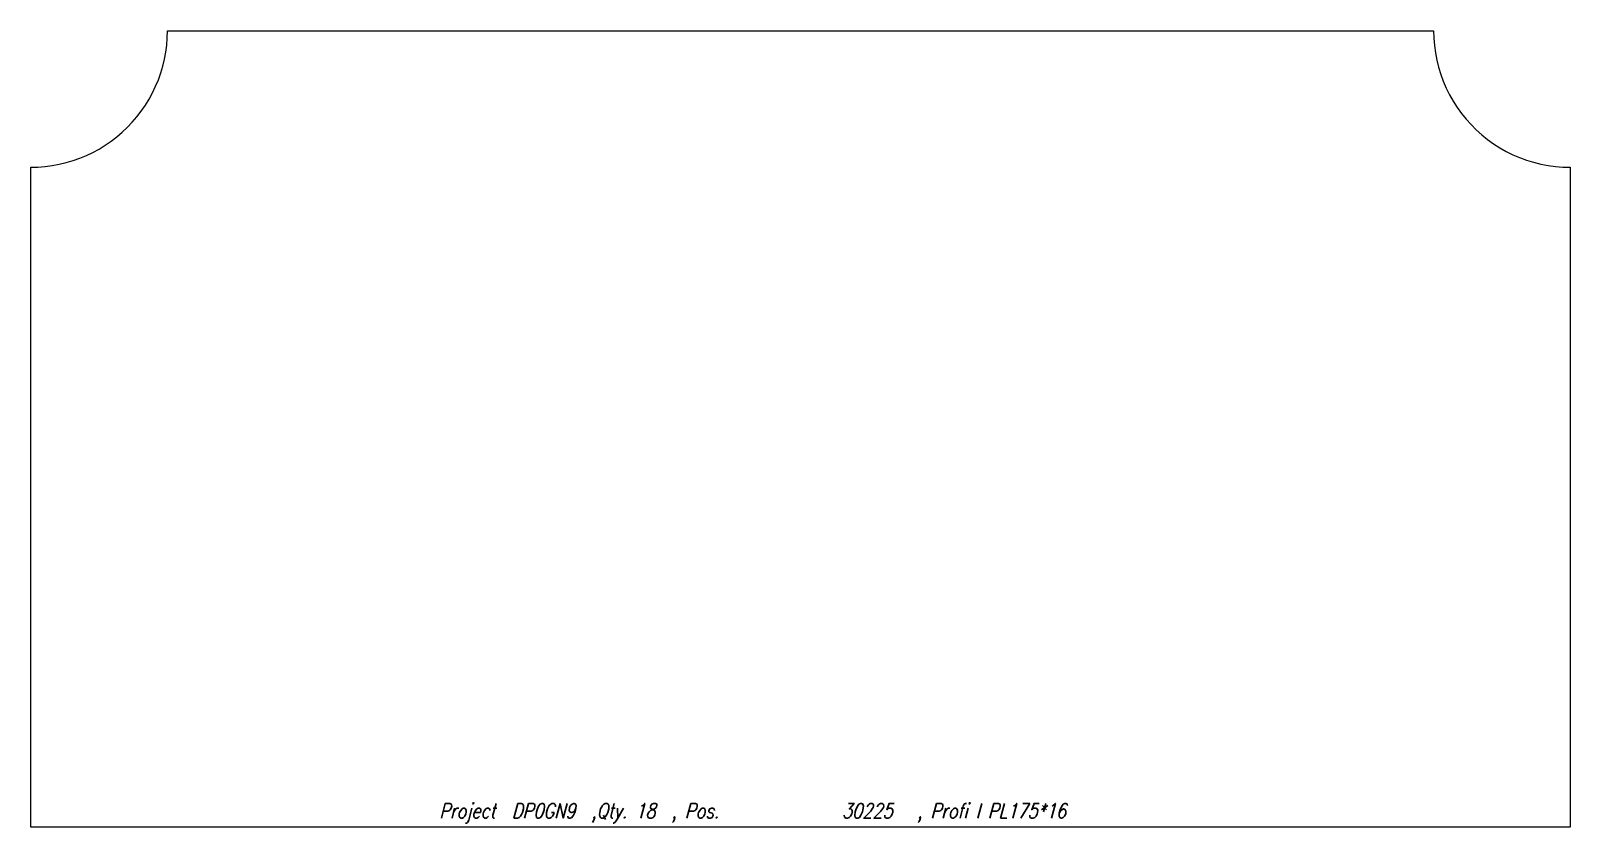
# Model space of a CAD drawing. Extents: x 0 to 338, y -88 to 88.
import ezdxf

# ---------------------------------------------------------------- set-up
doc = ezdxf.new("R2010")
doc.units = 0
doc.header["$LTSCALE"] = 10
doc.layers.add('TEILE', color=7, linetype='CONTINUOUS')
doc.layers.add('UNTERSCHRIFT', color=7, linetype='CONTINUOUS')
doc.styles.get("Standard").update_dxf_attribs({"font": 'ROMANS'})

msp = doc.modelspace()

# ---------------------------------------------------------------- linework, layer by layer
at = {"layer": 'TEILE', "color": 2}
for p, q in [((29.835661, 84.364159), (29.958889, 85.929932)), ((29.958889, 85.929932), (30.000002, 87.500008)), ((30.000002, 87.500008), (30, 87.5)), ((30, 87.5), (308, 87.5)), ((308, 87.5), (308.044006, 85.875824)), ((308.044006, 85.875824), (308.175873, 84.256432)), ((28.977779, 79.735435), (29.344435, 81.262657)), ((29.344435, 81.262657), (29.630657, 82.806969)), ((29.630657, 82.806969), (29.835661, 84.364159)), ((308.175873, 84.256432), (308.395203, 82.646545)), ((308.395203, 82.646545), (308.701385, 81.05088)), ((28.00742, 76.74897), (28.531702, 78.229492)), ((28.531702, 78.229492), (28.977779, 79.735435)), ((308.701385, 81.05088), (309.093506, 79.474152)), ((309.093506, 79.474152), (309.570404, 77.920959)), ((309.570404, 77.920959), (310.130676, 76.395859)), ((26.730204, 73.880287), (27.40637, 75.297905)), ((27.40637, 75.297905), (28.00742, 76.74897)), ((310.130676, 76.395859), (310.772736, 74.903328)), ((310.772736, 74.903328), (311.494629, 73.447754)), ((24.270519, 69.86644), (25.160126, 71.160828)), ((25.160126, 71.160828), (25.98077, 72.5)), ((25.98077, 72.5), (26.730204, 73.880287)), ((311.494629, 73.447754), (312.294281, 72.033394)), ((312.294281, 72.033394), (313.169312, 70.664398)), ((22.294353, 67.426086), (23.31439, 68.620392)), ((23.31439, 68.620392), (24.270519, 69.86644)), ((313.169312, 70.664398), (314.117188, 69.34478)), ((314.117188, 69.34478), (315.135132, 68.078423)), ((315.135132, 68.078423), (316.220123, 66.869026)), ((18.879625, 64.185623), (20.073929, 65.205658)), ((20.073929, 65.205658), (21.213215, 66.286797)), ((21.213215, 66.286797), (22.294353, 67.426086)), ((316.220123, 66.869026), (317.369019, 65.720146)), ((317.369019, 65.720146), (318.5784, 64.635147)), ((318.5784, 64.635147), (319.844757, 63.617218)), ((13.619726, 60.769802), (15.000011, 61.519238)), ((15.000011, 61.519238), (16.339184, 62.339882)), ((16.339184, 62.339882), (17.63357, 63.229488)), ((17.63357, 63.229488), (18.879625, 64.185623)), ((319.844757, 63.617218), (321.164368, 62.669338)), ((321.164368, 62.669338), (322.533386, 61.794296)), ((322.533386, 61.794296), (323.947723, 60.994648)), ((323.947723, 60.994648), (325.40329, 60.272747)), ((0, 57.499996), (1.570078, 57.541107)), ((0, -87.5), (0, 57.499996)), ((1.570078, 57.541107), (3.135855, 57.664337)), ((3.135855, 57.664337), (4.693036, 57.869343)), ((4.693036, 57.869343), (6.237354, 58.155563)), ((6.237354, 58.155563), (7.764577, 58.522221)), ((7.764577, 58.522221), (9.270516, 58.9683)), ((9.270516, 58.9683), (10.751047, 59.492584)), ((10.751047, 59.492584), (12.202109, 60.093632)), ((12.202109, 60.093632), (13.619726, 60.769802)), ((325.40329, 60.272747), (326.895813, 59.630707)), ((326.895813, 59.630707), (328.420959, 59.070415)), ((328.420959, 59.070415), (329.974121, 58.593506)), ((329.974121, 58.593506), (331.550873, 58.201389)), ((331.550873, 58.201389), (333.146515, 57.89521)), ((333.146515, 57.89521), (334.756409, 57.675865)), ((334.756409, 57.675865), (336.375793, 57.544003)), ((336.375793, 57.544003), (337.999939, 57.500004)), ((337.999939, 57.500004), (338, 57.499996)), ((338, 57.499996), (338, -87.5)), ((338, -87.5), (0, -87.5))]:
    msp.add_line(p, q, dxfattribs=at)

# ---------------------------------------------------------------- texts
at = {"layer": 'UNTERSCHRIFT', "color": 2, "oblique": 15, "width": 0.8}
for s, p in [('Project  DP0GN9  ,Qty. 18  , Pos. ', (89.700005, -85.5)), ('30225', (178.099991, -85.5)), ('  , Profi l PL175*16', (191.099991, -85.5))]:
    msp.add_text(s, height=3.25, dxfattribs=at).set_placement(p)

doc.saveas('drawing.dxf')
